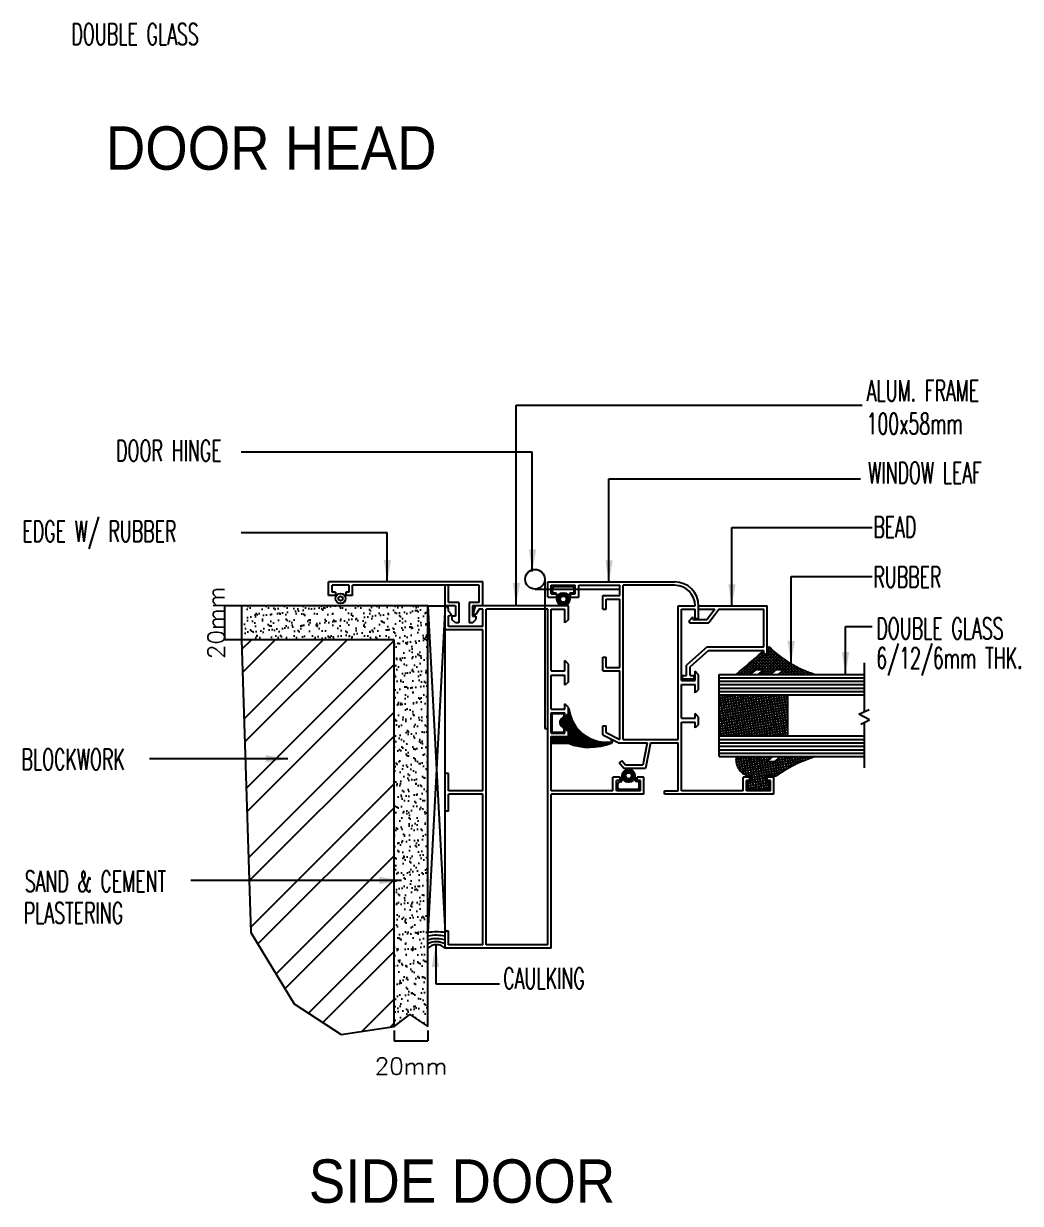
# Model space of a CAD drawing. Extents: x 16745 to 96825, y 100831 to 135285.
# Drawn here: x 24877 to 30769, y 110425 to 117402 of the extents above; entities that cross this region are included whole.
import ezdxf

# ---------------------------------------------------------------- set-up
doc = ezdxf.new("R2010")
doc.units = 0
doc.header["$LTSCALE"] = 1000
doc.header["$MEASUREMENT"] = 0
doc.header["$PDMODE"] = 34
doc.layers.get('0').update_dxf_attribs({"linetype": 'CONTINUOUS'})
doc.layers.get('DEFPOINTS').update_dxf_attribs({"linetype": 'CONTINUOUS'})
for name, color, linetype in [('DIM', 2, 'CONTINUOUS'), ('F-NOTE', 2, 'CONTINUOUS'), ('Hatch', 11, 'CONTINUOUS'), ('TXT1', 2, 'CONTINUOUS'), ('WIN', 2, 'CONTINUOUS')]:
    doc.layers.add(name, color=color, linetype=linetype)
doc.styles.add('BR', font='BR.SHX')
doc.styles.add('ROMANS', font='ROMANS.SHX', dxfattribs={"height": 100})
doc.styles.add('TTXT', font='swisse.ttf', dxfattribs={"width": 0.6})
doc.dimstyles.new('R', dxfattribs={"dimscale": 0, "dimtxt": 0.275, "dimasz": 0.08, "dimexe": 0.05, "dimexo": 0.05, "dimgap": 0.04, "dimtad": 1, "dimdec": 0, "dimlfac": 1000, "dimzin": 0, "dimdsep": 46, "dimtxsty": 'BR', "dimblk1": 'ARCHTICK', "dimblk2": 'ARCHTICK', "dimsah": 1, "dimcen": 0.3, "dimdle": 0.05, "dimclrd": 4, "dimclre": 4, "dimclrt": 7, "dimadec": 0, "dimazin": 0, "dimtfac": 1.5, "dimtdec": 4, "dimtofl": 0, "dimtmove": 2, "dimatfit": 3, "dimldrblk": 'ARCHTICK', "dimfxl": 0, "dimtolj": 1, "dimtzin": 0, "dimarcsym": 0})
pattern_1 = [(10, (-20684.738, 152679.206), (-2.6047227, 14.7721163), []), (100, (-20684.738, 152679.206), (-14.7721163, -2.6047227), [])]

# ---------------------------------------------------------------- blocks, each defined once
blk = doc.blocks.new('_ARCHTICK')
at = {"color": 0, "linetype": 'ByBlock', "const_width": 0.15}
blk.add_lwpolyline([(-0.5, -0.5), (0.5, 0.5)], dxfattribs=at)
blk = doc.blocks.new('*D23')
at = {"layer": 'DEFPOINTS', "color": 0}
for p in [(27067, 111447.1), (27267, 111447.1), (27267, 111387.1)]:
    blk.add_point(p, dxfattribs=at)
at = {"layer": 'DIM', "color": 4, "lineweight": -2}
for p, q in [((27067, 111447.1), (27067, 111387.1)), ((27267, 111447.1), (27267, 111387.1)), ((27067, 111387.1), (27267.1, 111387.1))]:
    blk.add_line(p, q, dxfattribs=at)
at = {"layer": 'DIM', "color": 4, "lineweight": -2, "xscale": 0.08, "yscale": 0.08, "zscale": 0.08, "rotation": 180}
blk.add_blockref('_ARCHTICK', (27067, 111387.1), dxfattribs=at)
at = {"layer": 'DIM', "color": 4, "lineweight": -2, "xscale": 0.08, "yscale": 0.08, "zscale": 0.08}
blk.add_blockref('_ARCHTICK', (27267, 111387.1), dxfattribs=at)
at = {"layer": 'DIM', "color": 7, "insert": (27167, 111237), "char_height": 100, "attachment_point": 5, "style": 'ROMANS'}
blk.add_mtext('\\A1;20mm', dxfattribs=at)
blk = doc.blocks.new('*D22')
at = {"layer": 'DEFPOINTS', "color": 0}
for p in [(26165.5, 113959.1), (26065.2, 113759.1), (26165.5, 113759.1)]:
    blk.add_point(p, dxfattribs=at)
at = {"layer": 'DIM', "color": 4, "lineweight": -2}
for p, q in [((26065.2, 113959.2), (26065.2, 113759.1)), ((26165.4, 113959.1), (26065.2, 113959.1)), ((26165.4, 113759.1), (26065.2, 113759.1))]:
    blk.add_line(p, q, dxfattribs=at)
at = {"layer": 'DIM', "color": 4, "lineweight": -2, "xscale": 0.08, "yscale": 0.08, "zscale": 0.08}
for p, rotation in [((26065.2, 113959.1), 90), ((26065.2, 113759.1), 270)]:
    blk.add_blockref('_ARCHTICK', p, dxfattribs=dict(at, rotation=rotation))
at = {"layer": 'DIM', "color": 7, "insert": (26015.1, 113859.1), "char_height": 100, "attachment_point": 5, "rotation": 90, "style": 'ROMANS'}
blk.add_mtext('\\A1;20mm', dxfattribs=at)
blk = doc.blocks.new('*X8')
at = {"color": 0}
for p, q in [((326.10477, 435.44204), (326.10661, 435.44388)), ((326.10477, 435.44187), (326.10678, 435.44387)), ((326.10478, 435.44223), (326.10642, 435.44386)), ((326.10479, 435.44171), (326.10694, 435.44385)), ((326.10482, 435.44156), (326.10708, 435.44382)), ((326.10482, 435.44245), (326.1062, 435.44382)), ((326.10491, 435.44271), (326.10594, 435.44374)), ((326.10513, 435.44311), (326.10554, 435.44351)), ((326.10625, 435.44281), (326.10554, 435.44351)), ((326.10637, 435.44286), (326.10564, 435.44359)), ((326.10652, 435.44289), (326.10576, 435.44365)), ((326.10668, 435.4429), (326.10587, 435.44371)), ((326.10689, 435.44287), (326.106, 435.44376)), ((326.10845, 435.44149), (326.10613, 435.4438)), ((326.10624, 435.44281), (326.10722, 435.44379)), ((326.10848, 435.44163), (326.10627, 435.44384)), ((326.10851, 435.44178), (326.10643, 435.44386)), ((326.1065, 435.44289), (326.10735, 435.44374)), ((326.10852, 435.44195), (326.10659, 435.44388)), ((326.10669, 435.4429), (326.10747, 435.44368)), ((326.10852, 435.44213), (326.10677, 435.44387)), ((326.10685, 435.44288), (326.10759, 435.44362)), ((326.10849, 435.44233), (326.10697, 435.44385)), ((326.10698, 435.44284), (326.1077, 435.44355)), ((326.1071, 435.44278), (326.1078, 435.44348)), ((326.10844, 435.44256), (326.10721, 435.44379)), ((326.10831, 435.44286), (326.10751, 435.44367)), ((326.10663, 435.44013), (326.10477, 435.44199)), ((326.1068, 435.44013), (326.10478, 435.44216)), ((326.10644, 435.44014), (326.10478, 435.4418)), ((326.10696, 435.44015), (326.1048, 435.44231)), ((326.10623, 435.44017), (326.10482, 435.44159)), ((326.1071, 435.44018), (326.10483, 435.44246)), ((326.10486, 435.44142), (326.10584, 435.4424)), ((326.10582, 435.44164), (326.10487, 435.4426)), ((326.10598, 435.44025), (326.10489, 435.44133)), ((326.10491, 435.44129), (326.10576, 435.44214)), ((326.10575, 435.44189), (326.10492, 435.44272)), ((326.10496, 435.44117), (326.10575, 435.44196)), ((326.10575, 435.44207), (326.10497, 435.44285)), ((326.10502, 435.44106), (326.10577, 435.4418)), ((326.10577, 435.44222), (326.10503, 435.44296)), ((326.10561, 435.44043), (326.10508, 435.44097)), ((326.10509, 435.44095), (326.10581, 435.44167)), ((326.10582, 435.44235), (326.1051, 435.44307)), ((326.10517, 435.44085), (326.10587, 435.44155)), ((326.10588, 435.44247), (326.10518, 435.44317)), ((326.10525, 435.44075), (326.10594, 435.44144)), ((326.10595, 435.44257), (326.10526, 435.44326)), ((326.10533, 435.44066), (326.10602, 435.44135)), ((326.10604, 435.44266), (326.10535, 435.44335)), ((326.10543, 435.44058), (326.10612, 435.44127)), ((326.10613, 435.44274), (326.10544, 435.44344)), ((326.10552, 435.4405), (326.10623, 435.4412)), ((326.10563, 435.44042), (326.10635, 435.44115)), ((326.10574, 435.44036), (326.10649, 435.44111)), ((326.10586, 435.4403), (326.10666, 435.4411)), ((326.10598, 435.44025), (326.10686, 435.44113)), ((326.10611, 435.4402), (326.10722, 435.4413)), ((326.10626, 435.44017), (326.10848, 435.44239)), ((326.10724, 435.44022), (326.10629, 435.44117)), ((326.10641, 435.44014), (326.10851, 435.44224)), ((326.10737, 435.44027), (326.10653, 435.44111)), ((326.10657, 435.44013), (326.10852, 435.44208)), ((326.10749, 435.44033), (326.10671, 435.4411)), ((326.10675, 435.44013), (326.10852, 435.4419)), ((326.1076, 435.44039), (326.10687, 435.44113)), ((326.10694, 435.44015), (326.1085, 435.4417)), ((326.10771, 435.44046), (326.107, 435.44117)), ((326.10781, 435.44053), (326.10711, 435.44123)), ((326.10717, 435.4402), (326.10845, 435.44147)), ((326.1072, 435.44271), (326.1079, 435.4434)), ((326.10791, 435.44061), (326.10722, 435.44131)), ((326.1073, 435.44262), (326.10799, 435.44331)), ((326.108, 435.4407), (326.10731, 435.44139)), ((326.10734, 435.44143), (326.10844, 435.44253)), ((326.10738, 435.44253), (326.10807, 435.44322)), ((326.10808, 435.44079), (326.10739, 435.44149)), ((326.10744, 435.44242), (326.10815, 435.44312)), ((326.10816, 435.44089), (326.10745, 435.4416)), ((326.10746, 435.44031), (326.10834, 435.44119)), ((326.1075, 435.44229), (326.10822, 435.44302)), ((326.10823, 435.441), (326.1075, 435.44173)), ((326.10841, 435.44135), (326.10751, 435.44225)), ((326.10752, 435.44178), (326.1084, 435.44266)), ((326.10753, 435.44215), (326.10829, 435.44291)), ((326.1083, 435.44111), (326.10754, 435.44187)), ((326.10755, 435.44199), (326.10835, 435.44279)), ((326.10836, 435.44123), (326.10755, 435.44204))]:
    blk.add_line(p, q, dxfattribs=at)
blk = doc.blocks.new('*X7')
at = {"color": 0}
for p, q in [((326.05319, 435.46099), (326.05513, 435.46293)), ((326.05319, 435.46117), (326.05495, 435.46293)), ((326.05522, 435.45919), (326.05319, 435.46121)), ((326.05505, 435.45918), (326.05319, 435.46104)), ((326.0532, 435.46083), (326.05529, 435.46292)), ((326.05486, 435.45919), (326.0532, 435.46085)), ((326.05321, 435.46137), (326.05475, 435.46291)), ((326.05537, 435.45921), (326.05321, 435.46137)), ((326.05323, 435.46068), (326.05544, 435.46289)), ((326.05552, 435.45924), (326.05324, 435.46151)), ((326.05326, 435.46054), (326.05559, 435.46286)), ((326.05327, 435.4616), (326.05452, 435.46285)), ((326.05424, 435.4607), (326.05328, 435.46165)), ((326.05331, 435.4604), (326.05419, 435.46129)), ((326.05417, 435.46094), (326.05333, 435.46178)), ((326.05336, 435.46028), (326.05416, 435.46108)), ((326.05339, 435.4619), (326.05422, 435.46274)), ((326.05417, 435.46112), (326.05339, 435.4619)), ((326.05342, 435.46016), (326.05417, 435.46092)), ((326.05419, 435.46128), (326.05345, 435.46202)), ((326.05348, 435.46005), (326.05421, 435.46078)), ((326.05423, 435.46141), (326.05352, 435.46212)), ((326.05429, 435.46153), (326.0536, 435.46222)), ((326.05437, 435.46163), (326.05368, 435.46232)), ((326.05445, 435.46172), (326.05376, 435.46241)), ((326.05455, 435.4618), (326.05386, 435.46249)), ((326.05466, 435.46186), (326.05396, 435.46257)), ((326.05479, 435.46192), (326.05406, 435.46264)), ((326.05493, 435.46195), (326.05417, 435.46271)), ((326.0551, 435.46196), (326.05429, 435.46277)), ((326.05531, 435.46192), (326.05442, 435.46282)), ((326.05687, 435.46054), (326.05455, 435.46286)), ((326.05462, 435.45924), (326.05689, 435.46151)), ((326.0569, 435.46069), (326.05469, 435.4629)), ((326.05476, 435.45921), (326.05692, 435.46136)), ((326.05483, 435.46193), (326.05572, 435.46282)), ((326.05693, 435.46084), (326.05484, 435.46292)), ((326.05492, 435.45919), (326.05693, 435.4612)), ((326.05694, 435.461), (326.05501, 435.46293)), ((326.05504, 435.46196), (326.05584, 435.46276)), ((326.05509, 435.45918), (326.05694, 435.46103)), ((326.05694, 435.46118), (326.05519, 435.46293)), ((326.0552, 435.46195), (326.05596, 435.4627)), ((326.05528, 435.45919), (326.05693, 435.46084)), ((326.05535, 435.46191), (326.05607, 435.46264)), ((326.05691, 435.46138), (326.05539, 435.46291)), ((326.05547, 435.46186), (326.05618, 435.46257)), ((326.05558, 435.46179), (326.05628, 435.46249)), ((326.05685, 435.46162), (326.05562, 435.46285)), ((326.05568, 435.46172), (326.05637, 435.46241)), ((326.05576, 435.46162), (326.05646, 435.46232)), ((326.05584, 435.46152), (326.05654, 435.46222)), ((326.05588, 435.46068), (326.05685, 435.46164)), ((326.0559, 435.4614), (326.05661, 435.46212)), ((326.05673, 435.46192), (326.05592, 435.46273)), ((326.05665, 435.46005), (326.05592, 435.46078)), ((326.05682, 435.46041), (326.05593, 435.4613)), ((326.05594, 435.46127), (326.05668, 435.46201)), ((326.05671, 435.46017), (326.05595, 435.46093)), ((326.05596, 435.46111), (326.05674, 435.46189)), ((326.05596, 435.46093), (326.0568, 435.46177)), ((326.05677, 435.46028), (326.05596, 435.46109)), ((326.05465, 435.45923), (326.05324, 435.46064)), ((326.05439, 435.45931), (326.05331, 435.46038)), ((326.05402, 435.4595), (326.0535, 435.46002)), ((326.05355, 435.45994), (326.05426, 435.46065)), ((326.05363, 435.45985), (326.05433, 435.46054)), ((326.05372, 435.45975), (326.05441, 435.46044)), ((326.05381, 435.45967), (326.0545, 435.46036)), ((326.0539, 435.45959), (326.0546, 435.46029)), ((326.054, 435.45951), (326.05472, 435.46023)), ((326.05411, 435.45944), (326.05485, 435.46018)), ((326.05423, 435.45938), (326.05501, 435.46016)), ((326.05435, 435.45932), (326.05519, 435.46017)), ((326.05448, 435.45928), (326.05544, 435.46024)), ((326.05566, 435.45928), (326.0547, 435.46023)), ((326.05579, 435.45933), (326.05495, 435.46017)), ((326.05591, 435.45938), (326.05513, 435.46016)), ((326.05602, 435.45944), (326.05528, 435.46018)), ((326.05613, 435.45951), (326.05541, 435.46023)), ((326.05549, 435.45923), (326.05689, 435.46063)), ((326.05623, 435.45959), (326.05553, 435.46029)), ((326.05633, 435.45967), (326.05563, 435.46036)), ((326.05642, 435.45976), (326.05573, 435.46045)), ((326.05575, 435.45931), (326.05681, 435.46037)), ((326.0565, 435.45985), (326.0558, 435.46055)), ((326.05658, 435.45995), (326.05587, 435.46066)), ((326.05613, 435.45952), (326.05661, 435.45999))]:
    blk.add_line(p, q, dxfattribs=at)
blk = doc.blocks.new('*X6')
at = {"color": 0}
for p, q in [((326.08479, 435.51517), (326.08469, 435.51527)), ((326.08469, 435.51477), (326.08487, 435.51494)), ((326.08525, 435.51383), (326.08469, 435.51439)), ((326.08469, 435.51389), (326.08509, 435.51428)), ((326.08469, 435.513), (326.08532, 435.51363)), ((326.08581, 435.51238), (326.08469, 435.51351)), ((326.08469, 435.51212), (326.08557, 435.51299)), ((326.08654, 435.51077), (326.08469, 435.51262)), ((326.08469, 435.51123), (326.08582, 435.51236)), ((326.08469, 435.51035), (326.08609, 435.51175)), ((326.08751, 435.50892), (326.08469, 435.51174)), ((326.08469, 435.50947), (326.08637, 435.51114)), ((326.08897, 435.50657), (326.08469, 435.51085)), ((326.08469, 435.50858), (326.08665, 435.51054)), ((326.09272, 435.50194), (326.08469, 435.50997)), ((326.08469, 435.5077), (326.08695, 435.50996)), ((326.08469, 435.50681), (326.08726, 435.50938)), ((326.09184, 435.50194), (326.08469, 435.50909)), ((326.08469, 435.50593), (326.08757, 435.50881)), ((326.09095, 435.50194), (326.08469, 435.5082)), ((326.08581, 435.5062), (326.08469, 435.50732)), ((326.08469, 435.50239), (326.08893, 435.50663)), ((326.08541, 435.50571), (326.08469, 435.50644)), ((326.08469, 435.50151), (326.08929, 435.50611)), ((326.08469, 435.50505), (326.08565, 435.50601)), ((326.08469, 435.50063), (326.08966, 435.5056)), ((326.08501, 435.50523), (326.08469, 435.50555)), ((326.08615, 435.50651), (326.0879, 435.50825)), ((326.08615, 435.50562), (326.08823, 435.5077)), ((326.08615, 435.50474), (326.08858, 435.50717)), ((326.09025, 435.50176), (326.08615, 435.50586)), ((326.08469, 435.49974), (326.09004, 435.5051)), ((326.08948, 435.49811), (326.08488, 435.50271)), ((326.08989, 435.49858), (326.08528, 435.50319)), ((326.0903, 435.49906), (326.08568, 435.50368)), ((326.09072, 435.49953), (326.08608, 435.50416)), ((326.08611, 435.50028), (326.09043, 435.5046)), ((326.08611, 435.4994), (326.09083, 435.50411)), ((326.08611, 435.49851), (326.09123, 435.50363)), ((326.09025, 435.50087), (326.08615, 435.50497)), ((326.09042, 435.50194), (326.09165, 435.50316)), ((326.09131, 435.50194), (326.09207, 435.5027)), ((326.09219, 435.50194), (326.0925, 435.50225)), ((326.08604, 435.50066), (326.08469, 435.50202)), ((326.08469, 435.49621), (326.09025, 435.50177)), ((326.08565, 435.50018), (326.08469, 435.50113)), ((326.08469, 435.49532), (326.09025, 435.50088)), ((326.08525, 435.49969), (326.08469, 435.50025)), ((326.08469, 435.49444), (326.09031, 435.50006)), ((326.08469, 435.49356), (326.09114, 435.50001)), ((326.08485, 435.49921), (326.08469, 435.49936)), ((326.08907, 435.49764), (326.08611, 435.50059)), ((326.08866, 435.49717), (326.08611, 435.49971)), ((326.08825, 435.49669), (326.08611, 435.49883)), ((326.09113, 435.49999), (326.09106, 435.50006)), ((326.08621, 435.49431), (326.08469, 435.49583)), ((326.08662, 435.49479), (326.08472, 435.49669)), ((326.08702, 435.49527), (326.08512, 435.49717)), ((326.08743, 435.49574), (326.08551, 435.49766)), ((326.08784, 435.49622), (326.08591, 435.49814)), ((326.08581, 435.49383), (326.08469, 435.49494)), ((326.0854, 435.49335), (326.08469, 435.49406)), ((326.08469, 435.49267), (326.08557, 435.49355)), ((326.085, 435.49287), (326.08469, 435.49318))]:
    blk.add_line(p, q, dxfattribs=at)

msp = doc.modelspace()

# ---------------------------------------------------------------- hatches: boundary and pattern name
at = {"layer": 'Hatch', "linetype": 'Continuous'}
h = msp.add_hatch(dxfattribs=at)
h.set_pattern_fill('AR-SAND', color=4, scale=35, style=0)
h.set_pattern_definition([(37.5, (-50798.904, 154682.193), (-2.204768, 67.438832), [0, -53.2, 0, -59.5, 0, -56.875]), (7.5, (-50798.9, 154682.19), (61.942185, 98.77511), [0, -28.7, 0, -47.95, 0, -18.375]), (327.5, (-50841.954, 154682.193), (108.994965, 0.198067), [0, -17.5, 0, -63, 0, -82.25]), (317.5, (-50841.95, 154682.19), (105.21443, 30.71864), [0, -8.75, 0, -41.3, 0, -47.25])])
h.paths.add_polyline_path([(27267.0178, 113959.1059), (26165.4856, 113959.1059), (26165.4856, 113759.1059), (27067.0178, 113759.1059), (27067.0178, 111471.3255), (27160.4387, 111542.0101), (27267.0178, 111471.3255)])
h = msp.add_hatch(dxfattribs=at)
h.set_pattern_fill('ANSI32', color=4, scale=800, style=0)
h.set_pattern_definition([(45, (-50798.9, 154682.2), (-212.132, 212.132), []), (45, (-50657.48, 154682.2), (-212.132, 212.132), [])])
h.paths.add_polyline_path([(27067.0178, 113759.1059), (26165.4856, 113759.1059), (26221.1211, 112027.4325), (26477.2986, 111606.0218), (26754.8242, 111424.6552), (27067.0178, 111471.3255)])
h = msp.add_hatch(dxfattribs=at)
h.set_pattern_fill('NET', color=21, scale=120, angle=370, style=0)
h.set_pattern_definition(pattern_1)
h.paths.add_polyline_path([(28988.2678, 113432.6059), (28988.2678, 113189.6059), (29393.2678, 113189.6059), (29393.2678, 113432.6059)])
h = msp.add_hatch(dxfattribs=at)
h.set_pattern_fill('NET', color=11, scale=50, angle=135, style=0)
h.set_pattern_definition([(135, (-14404.8236, 153238.287), (-4.4194174, -4.4194174), []), (225, (-14404.8236, 153238.287), (4.4194174, -4.4194174), [])])
h.paths.add_polyline_path([(28001.9205, 113146.5251), (28097.2678, 113146.5251, 0.19060795), (28350.7658, 113147.6699, 0.230182851), (28356.7106, 113154.2304, -0.424819431), (28100.2191, 113353.0359), (28100.2191, 113317.7838), (28077.6562, 113295.2208), (28071.9603, 113295.2208), (28071.9603, 113300.1582, 0.855413064), (28072.3766, 113238.3074), (28082.2328, 113238.3074), (28100.2191, 113220.3211), (28100.2191, 113180.4922), (28001.9205, 113180.4922)])
h = msp.add_hatch(dxfattribs=at)
h.set_pattern_fill('NET', color=21, scale=120, angle=370, style=0)
h.set_pattern_definition(pattern_1)
h.paths.add_polyline_path([(29156.5157, 112872.8384), (29285.7699, 112872.8384), (29285.7699, 112920.7694), (29264.2027, 112920.7694), (29264.2027, 112952.5894), (29321.0416, 112952.5894, -0.06753959), (29555.2678, 113068.1059), (29354.173, 113068.1059), (29318.2027, 113038.5152), (29270.3907, 113038.5152), (29306.361, 113068.1059), (29089.5178, 113068.1059, 0.423328226), (29175.4273, 112949.1136), (29175.4273, 112920.7694), (29156.5157, 112920.7694)])

# ---------------------------------------------------------------- linework, layer by layer
for p, q in [((27957.9659, 114116.5075), (27957.9659, 113233.127)), ((27957.9659, 113233.127), (27975.7678, 113233.127))]:
    msp.add_line(p, q)
msp.add_circle((27899.9711, 114116.5075), 57.9949)
at = {"layer": 'Hatch', "color": 4}
for p, q in [((27788.4126, 115146.33), (29834.517, 115146.33)), ((27788.4126, 113964.1173), (27788.4126, 115146.33)), ((26163.5429, 114869.82), (27883.8163, 114869.82)), ((27883.8163, 114163.2334), (27883.8163, 114869.82)), ((28336.1143, 114710.9911), (29823.5582, 114710.9911)), ((28336.1143, 114099.0049), (28336.1143, 114710.9911)), ((29062.4521, 114422.8465), (29892.2539, 114422.8465)), ((29062.4521, 113957.3729), (29062.4521, 114422.8465)), ((26163.5429, 114393.6297), (27026.4271, 114393.6297)), ((27026.4271, 114100.8559), (27026.4271, 114393.6297)), ((29412.9815, 113622.4984), (29412.9815, 114133.5218)), ((29412.9815, 114133.5218), (29892.2539, 114133.5218)), ((29734.1182, 113556.0171), (29734.1182, 113836.7162)), ((29734.1182, 113836.7162), (29892.2539, 113836.7162)), ((26438.2185, 113053.4929), (25621.3123, 113053.4929)), ((27110.0128, 112334.309), (25865.5576, 112334.9321)), ((27313.007, 111953.5639), (27313.007, 111723.0614)), ((27313.007, 111723.0614), (27689.0014, 111723.0614))]:
    msp.add_line(p, q, dxfattribs=at)
at = {"layer": 'Hatch'}
for p, q in [((27368.2678, 113959.1059), (27267.0178, 112026.5441)), ((27267.0178, 113959.1059), (27368.2678, 112026.3191)), ((28001.4979, 113211.2859), (28001.4979, 113322.2422)), ((28001.4979, 113322.2422), (28071.9603, 113322.2422)), ((28071.9603, 113295.2208), (28071.9603, 113322.2422)), ((28100.2191, 113317.7838), (28077.6562, 113295.2208)), ((28100.2191, 113353.0359), (28100.2191, 113317.7838)), ((28071.9603, 113295.2208), (28077.6562, 113295.2208)), ((28072.3759, 113211.2859), (28072.3759, 113238.3074)), ((28072.3759, 113238.3074), (28082.2328, 113238.3074)), ((28100.2191, 113220.3211), (28082.2328, 113238.3074)), ((28001.4979, 113211.2859), (28072.3759, 113211.2859)), ((28001.9205, 113146.5251), (28001.9205, 113180.4922)), ((28001.9205, 113180.4922), (28100.2191, 113180.4922)), ((28100.2191, 113180.4922), (28100.2191, 113220.3211)), ((28344.2275, 113169.4134), (28351.1481, 113166.2967)), ((28001.9205, 113146.5251), (28097.2678, 113146.5251))]:
    msp.add_line(p, q, dxfattribs=at)
for points in [[(28066.8928, 114036.6692, -1), (28066.8928, 113960.7042, -1)], [(28066.8928, 114016.9179, -1), (28066.8928, 113980.4555, -1)], [(28452.805, 112992.1384, -1), (28452.805, 112916.1734, -1)], [(28452.805, 112972.3871, -1), (28452.805, 112935.9247, -1)]]:
    msp.add_lwpolyline(points, format="xyb", close=True, dxfattribs=at)
msp.add_lwpolyline([(26165.4856, 113959.1059), (26165.4856, 113759.1059), (26221.1211, 112027.4325), (26477.2986, 111606.0218), (26754.8242, 111424.6552), (27067.0178, 111471.3255), (27160.4387, 111542.0101), (27267.0178, 111471.3255)], dxfattribs=at)
msp.add_circle((28077.0178, 113269.2654), 8.0078, dxfattribs=at)
for centre, radius, start, end in [((28324.3449, 113377.334), 225.439, 186.18742307, 278.25433671), ((28077.0178, 113269.2654), 31.304, 99.29744625, 261.47250349), ((28346.9904, 113157.0647), 10.125, 291.84035242, 65.75528677), ((28222.5699, 113467.504), 344.5694, 248.67557467, 291.84035242), ((27317.063, 111765.5896), 265.7099, 78.88906158, 100.8562366), ((27317.063, 111765.5896), 245.4599, 77.95924093, 101.76414827), ((27317.139, 111812.5007), 178.3717, 73.3429891, 106.31949259), ((27317.2586, 111859.8962), 112.377, 63.00508757, 116.55608069), ((27317.3453, 111882.5574), 72.4592, 45.35005094, 133.99248907)]:
    msp.add_arc(centre, radius, start, end, dxfattribs=at)
at = {"layer": 'WIN'}
for p, q in [((27591.0178, 114100.8559), (26679.7678, 114100.8559)), ((26679.7678, 114019.8559), (26679.7678, 114100.8559)), ((26700.0178, 114040.1059), (26700.0178, 114080.6059)), ((26801.2678, 114080.6059), (26700.0178, 114080.6059)), ((26801.2678, 114040.1059), (26801.2678, 114080.6059)), ((27570.7678, 114080.6059), (26821.5178, 114080.6059)), ((26821.5178, 114019.8559), (26821.5178, 114080.6059)), ((27368.2678, 113959.1059), (27368.2678, 114080.6059)), ((27388.5178, 113979.3559), (27388.5178, 114080.6059)), ((27570.7678, 113979.3559), (27570.7678, 114080.6059)), ((27591.0178, 113959.1059), (27591.0178, 114100.8559)), ((27975.7678, 114100.8559), (28725.0178, 114100.8559)), ((27975.7678, 114009.7309), (27975.7678, 114100.8559)), ((27996.0178, 114029.9809), (27996.0178, 114080.6059)), ((27996.0178, 114080.6059), (28137.7678, 114080.6059)), ((28012.933, 114073.2863), (28121.902, 114073.2863)), ((28137.7678, 114029.9809), (28137.7678, 114080.6059)), ((28158.0178, 114080.6059), (28401.0178, 114080.6059)), ((28158.0178, 114009.7309), (28158.0178, 114080.6059)), ((28401.0178, 114019.8559), (28401.0178, 114080.6059)), ((28725.0178, 114080.6059), (28421.2678, 114080.6059)), ((28421.2678, 113169.3559), (28421.2678, 114080.6059)), ((26720.2678, 114019.8559), (26679.7678, 114019.8559)), ((26720.2678, 114040.1059), (26700.0178, 114040.1059)), ((26720.2678, 114040.1059), (26720.2678, 114019.8559)), ((26801.2678, 114040.1059), (26781.0178, 114040.1059)), ((26781.0178, 114040.1059), (26781.0178, 114019.8559)), ((26821.5178, 114019.8559), (26781.0178, 114019.8559)), ((27899.9711, 114058.5127), (28401.0178, 114058.5127)), ((27975.7678, 114009.7309), (28026.3928, 114009.7309)), ((27996.0178, 114029.9809), (28026.3928, 114029.9809)), ((28002.808, 114045.3342), (28002.808, 114063.1613)), ((28012.933, 114035.2092), (28020.4518, 114035.2092)), ((28026.3928, 114029.9809), (28026.3928, 114009.7309)), ((28030.5768, 114025.0842), (28030.5768, 114009.7309)), ((28102.6945, 114025.0842), (28102.6945, 114009.7309)), ((28107.3928, 114029.9809), (28137.7678, 114029.9809)), ((28107.3928, 114029.9809), (28107.3928, 114009.7309)), ((28107.3928, 114009.7309), (28158.0178, 114009.7309)), ((28112.8195, 114035.2092), (28121.902, 114035.2092)), ((28132.027, 114045.3342), (28132.027, 114063.1613)), ((28299.7678, 114019.8559), (28401.0178, 114019.8559)), ((28299.7678, 113938.8559), (28299.7678, 114019.8559)), ((27368.2678, 113817.3559), (27368.2678, 113959.1059)), ((27429.0178, 113959.1059), (27368.2678, 113959.1059)), ((27449.2678, 113979.3559), (27388.5178, 113979.3559)), ((27388.5178, 113927.444), (27388.5178, 113938.8559)), ((27429.0178, 113959.1059), (27429.0178, 113898.3559)), ((27449.2678, 113979.3559), (27449.2678, 113857.8559)), ((27510.0178, 113979.3559), (27510.0178, 113857.8559)), ((27570.7678, 113979.3559), (27510.0178, 113979.3559)), ((28097.2678, 113959.1059), (27530.2678, 113959.1059)), ((27530.2678, 113959.1059), (27530.2678, 113898.3559)), ((27533.8601, 113908.0922), (27548.4245, 113959.1059)), ((27570.7678, 113938.8559), (27550.3709, 113908.0922)), ((27591.0178, 113938.8559), (27570.7678, 113938.8559)), ((27591.0178, 113837.6059), (27591.0178, 113938.8559)), ((27611.2678, 111954.3559), (27611.2678, 113938.8559)), ((27975.7678, 113938.8559), (27611.2678, 113938.8559)), ((27975.7678, 111954.3559), (27975.7678, 113938.8559)), ((27996.0178, 113574.3559), (27996.0178, 113938.8559)), ((27996.0178, 113938.8559), (28077.0178, 113938.8559)), ((28077.0178, 113857.8559), (28077.0178, 113938.8559)), ((28097.2678, 113878.1059), (28097.2678, 113959.1059)), ((28299.7678, 113938.8559), (28320.0178, 113938.8559)), ((28320.0178, 113999.6059), (28401.0178, 113999.6059)), ((28320.0178, 113938.8559), (28320.0178, 113999.6059)), ((28401.0178, 113594.6059), (28401.0178, 113999.6059)), ((28745.2678, 113959.1059), (28846.5177, 113959.1059)), ((28745.2678, 113169.3559), (28745.2678, 113959.1059)), ((28765.5178, 113938.8559), (28846.5178, 113938.8559)), ((28765.5178, 113517.6559), (28765.5178, 113938.8559)), ((28846.5178, 113884.0847), (28846.5178, 113938.8559)), ((28866.7678, 113959.1059), (29271.7678, 113959.1059)), ((28866.7678, 113884.0847), (28866.7678, 113959.1059)), ((28866.7678, 113938.8559), (28963.0113, 113938.8559)), ((28963.0113, 113938.8559), (28917.7293, 113878.1059)), ((28988.2678, 113938.8559), (28927.8918, 113857.8559)), ((28988.2678, 113938.8559), (29251.5178, 113938.8559)), ((29251.5178, 113716.1059), (29251.5178, 113938.8559)), ((29271.7678, 113675.6059), (29271.7678, 113959.1059)), ((27408.6627, 113906.7754), (27388.5178, 113927.444)), ((27388.5178, 113899.4477), (27408.6627, 113906.7754)), ((27388.5178, 113837.6059), (27388.5178, 113899.4477)), ((27429.0178, 113898.3559), (27408.7678, 113898.3559)), ((27408.7678, 113898.3559), (27408.7678, 113878.1059)), ((27429.0178, 113857.8559), (27408.7678, 113878.1059)), ((27530.2678, 113898.3559), (27550.5178, 113898.3559)), ((27530.2678, 113857.8559), (27550.5178, 113878.1059)), ((27550.3709, 113908.0922), (27533.8601, 113908.0922)), ((27550.5178, 113898.3559), (27550.5178, 113878.1059)), ((28097.2678, 113878.1059), (28077.0178, 113857.8559)), ((28813.3656, 113873.3628), (28833.6156, 113893.601)), ((28813.3656, 113857.8559), (28813.3656, 113873.3628)), ((28833.6156, 113878.1059), (28833.6156, 113893.601)), ((28833.6156, 113878.1059), (28917.7293, 113878.1059)), ((28846.5178, 113884.0847), (28866.7678, 113884.0847)), ((27591.0178, 113817.3559), (27368.2678, 113817.3559)), ((27591.0178, 113837.6059), (27388.5178, 113837.6059)), ((27449.2678, 113857.8559), (27429.0178, 113857.8559)), ((27530.2678, 113857.8559), (27510.0178, 113857.8559)), ((27591.0178, 112865.6059), (27591.0178, 113817.3559)), ((28813.3656, 113857.8559), (28927.8918, 113857.8559)), ((28299.7678, 113574.3559), (28299.7678, 113655.3559)), ((28299.7678, 113655.3559), (28320.0178, 113655.3559)), ((28320.0178, 113594.6059), (28320.0178, 113655.3559)), ((28917.7293, 113716.1059), (28795.8928, 113608.0376)), ((28925.4161, 113695.8559), (28816.1428, 113598.9311)), ((28917.7293, 113716.1059), (29251.5178, 113716.1059)), ((28925.4161, 113695.8559), (29251.5178, 113695.8559)), ((29251.5178, 113675.6059), (29251.5178, 113695.8559)), ((29251.5178, 113675.6059), (29271.7678, 113675.6059)), ((28097.2678, 113614.8559), (28077.0178, 113635.1059)), ((28077.0178, 113574.3559), (28077.0178, 113635.1059)), ((28097.2678, 113509.5559), (28097.2678, 113614.8559)), ((28320.0178, 113594.6059), (28401.0178, 113594.6059)), ((28795.8928, 113547.2876), (28795.8928, 113608.0376)), ((28816.1428, 113547.2876), (28816.1428, 113598.9311)), ((29291.5575, 113554.1059), (29327.5277, 113583.6967)), ((29327.5277, 113583.6967), (29375.3398, 113583.6967)), ((29339.3695, 113554.1059), (29375.3398, 113583.6967)), ((29847.7588, 113333.2317), (29847.7588, 113622.8991)), ((27996.0178, 113574.3559), (28077.0178, 113574.3559)), ((27996.0178, 113347.5559), (27996.0178, 113550.0559)), ((27996.0178, 113550.0559), (28077.0178, 113550.0559)), ((28077.0178, 113489.3059), (28077.0178, 113550.0559)), ((28299.7678, 113574.3559), (28401.0178, 113574.3559)), ((28401.0178, 113169.3559), (28401.0178, 113574.3559)), ((28765.5178, 113517.6559), (28846.5178, 113517.6559)), ((28772.2798, 113527.0376), (28772.2798, 113547.2876)), ((28772.2798, 113547.2876), (28795.8928, 113547.2876)), ((28772.2798, 113527.0376), (28839.7557, 113527.0376)), ((28816.1428, 113547.2876), (28839.7557, 113547.2876)), ((28839.7557, 113527.0376), (28839.7557, 113547.2876)), ((28866.7678, 113552.1725), (28846.5178, 113572.4225)), ((28846.5178, 113517.6559), (28846.5178, 113572.4225)), ((28866.7678, 113464.8326), (28866.7678, 113552.1725)), ((28988.2678, 113554.1059), (29847.7588, 113554.1059)), ((28988.2678, 113068.1059), (28988.2678, 113554.1059)), ((28988.2678, 113533.8559), (29847.7588, 113533.8559)), ((29171.7485, 113552.5278), (29208.6721, 113582.9028)), ((29208.6721, 113582.9028), (29256.4842, 113582.9028)), ((29219.5606, 113552.5278), (29256.4842, 113582.9028)), ((28097.2678, 113509.5559), (28077.0178, 113489.3059)), ((28765.5178, 113493.3559), (28846.5178, 113493.3559)), ((28765.5178, 113294.9059), (28765.5178, 113493.3559)), ((28846.5178, 113444.5826), (28846.5178, 113493.3559)), ((28866.7678, 113464.8326), (28846.5178, 113444.5826)), ((28988.2678, 113513.6059), (29847.7588, 113513.6059)), ((28988.2678, 113493.3559), (29847.7588, 113493.3559)), ((28988.2678, 113473.1059), (29847.7588, 113473.1059)), ((28988.2678, 113452.8559), (29847.7588, 113452.8559)), ((28097.2678, 113358.7001), (28077.0178, 113378.9501)), ((28077.0178, 113347.5559), (28077.0178, 113378.9501)), ((28988.2678, 113432.6059), (29847.7588, 113432.6059)), ((29393.2678, 113189.6059), (29393.2678, 113432.6059)), ((27996.0178, 113347.5559), (28077.0178, 113347.5559)), ((27996.0178, 113205.8059), (27996.0178, 113327.3059)), ((27996.0178, 113327.3059), (28077.0178, 113327.3059)), ((28077.0178, 113303.8578), (28077.0178, 113327.3059)), ((28097.2678, 113321.5808), (28077.0178, 113303.8578)), ((28097.2678, 113321.5808), (28097.2678, 113358.7001)), ((28846.5178, 113294.9059), (28846.5178, 113321.7205)), ((28866.7678, 113301.4705), (28846.5178, 113321.7205)), ((29814.2441, 113318.3129), (29875.6454, 113345.6452)), ((29877.5965, 113285.123), (29814.2441, 113318.3129)), ((28299.7678, 113250.3559), (28320.0178, 113250.3559)), ((28299.7678, 113197.3407), (28299.7678, 113250.3559)), ((28320.0178, 113209.8559), (28320.0178, 113250.3559)), ((28765.5178, 113294.9059), (28846.5178, 113294.9059)), ((28765.5178, 112865.6059), (28765.5178, 113270.6059)), ((28765.5178, 113270.6059), (28846.5178, 113270.6059)), ((28846.5178, 113237.8079), (28846.5178, 113270.6059)), ((28866.7678, 113258.0579), (28846.5178, 113237.8079)), ((28866.7678, 113258.0579), (28866.7678, 113301.4705)), ((29824.9085, 113259.7368), (29877.5965, 113285.123)), ((29847.7588, 113002.0116), (29847.7588, 113270.7465)), ((27996.0178, 113205.8059), (28077.0178, 113205.8059)), ((27996.0178, 112865.6059), (27996.0178, 113185.5559)), ((27996.0178, 113185.5559), (28097.2678, 113185.5559)), ((28077.0178, 113205.8059), (28077.0178, 113232.1655)), ((28097.2678, 113216.9501), (28077.0178, 113232.1655)), ((28097.2678, 113185.5559), (28097.2678, 113216.9501)), ((28299.7678, 113197.3407), (28396.2374, 113149.1059)), ((28320.0178, 113209.8559), (28401.0178, 113169.3559)), ((28421.2678, 113169.3559), (28745.2678, 113169.3559)), ((28988.2678, 113189.6059), (29847.7588, 113189.6059)), ((28988.2678, 113169.3559), (29847.7588, 113169.3559)), ((28396.2374, 113149.1059), (28562.6167, 113149.1059)), ((28562.6167, 113149.1059), (28536.2917, 113017.4809)), ((28583.2678, 113149.1059), (28552.8928, 112997.2309)), ((28583.2678, 113149.1059), (28745.2678, 113149.1059)), ((28745.2678, 112865.6059), (28745.2678, 113149.1059)), ((28988.2678, 113149.1059), (29847.7588, 113149.1059)), ((28988.2678, 113128.8559), (29847.7588, 113128.8559)), ((28988.2678, 113108.6059), (29847.7588, 113108.6059)), ((28412.9649, 113042.821), (28397.4086, 113029.857)), ((28424.5979, 112997.2309), (28397.4086, 113029.857)), ((28434.0823, 113017.4809), (28412.9649, 113042.821)), ((28988.2678, 113088.3559), (29847.7588, 113088.3559)), ((28988.2678, 113068.1059), (29847.7588, 113068.1059)), ((29150.5817, 113036.937), (29187.5053, 113067.312)), ((29150.5817, 113036.937), (29198.3938, 113036.937)), ((29198.3938, 113036.937), (29235.3174, 113067.312)), ((29270.3907, 113038.5152), (29306.361, 113068.1059)), ((29270.3907, 113038.5152), (29318.2027, 113038.5152)), ((29318.2027, 113038.5152), (29354.173, 113068.1059)), ((27368.2678, 112744.1059), (27368.2678, 112966.8559)), ((27388.5178, 112966.8559), (27368.2678, 112966.8559)), ((27388.5178, 112865.6059), (27388.5178, 112966.8559)), ((28552.8928, 112997.2309), (28424.5979, 112997.2309)), ((28536.2917, 113017.4809), (28434.0823, 113017.4809)), ((28360.5178, 112865.6059), (28360.5178, 112946.6059)), ((28402.2745, 112946.6059), (28360.5178, 112946.6059)), ((28380.7678, 112865.6059), (28380.7678, 112926.3559)), ((28402.2745, 112926.3559), (28380.7678, 112926.3559)), ((28389.5514, 112883.9316), (28389.5514, 112907.4397)), ((28404.4763, 112917.5647), (28399.6764, 112917.5647)), ((28402.2745, 112926.3559), (28402.2745, 112946.6059)), ((28414.6013, 112927.6897), (28414.6013, 112946.6059)), ((28491.1355, 112930.0327), (28491.1355, 112946.6059)), ((28505.363, 112919.9077), (28501.2605, 112919.9077)), ((28503.096, 112926.3559), (28503.096, 112946.6059)), ((28542.7678, 112946.6059), (28503.096, 112946.6059)), ((28522.5178, 112926.3559), (28503.096, 112926.3559)), ((28515.488, 112883.9316), (28515.488, 112909.7827)), ((28522.5178, 112865.6059), (28522.5178, 112926.3559)), ((28542.7678, 112845.3559), (28542.7678, 112946.6059)), ((29130.0178, 112865.6059), (29130.0178, 112946.6059)), ((29170.5178, 112946.6059), (29130.0178, 112946.6059)), ((29150.2678, 112865.6059), (29150.2678, 112926.3559)), ((29170.5178, 112926.3559), (29150.2678, 112926.3559)), ((29170.5178, 112926.3559), (29170.5178, 112946.6059)), ((29271.7678, 112926.3559), (29271.7678, 112946.6059)), ((29312.2678, 112946.6059), (29271.7678, 112946.6059)), ((29292.0178, 112926.3559), (29271.7678, 112926.3559)), ((29292.0178, 112865.6059), (29292.0178, 112926.3559)), ((29312.2678, 112845.3559), (29312.2678, 112946.6059)), ((27591.0178, 112865.6059), (27388.5178, 112865.6059)), ((27388.5178, 112744.1059), (27388.5178, 112845.3559)), ((27591.0178, 112845.3559), (27388.5178, 112845.3559)), ((27591.0178, 111954.3559), (27591.0178, 112845.3559)), ((28360.5178, 112865.6059), (27996.0178, 112865.6059)), ((28542.7678, 112845.3559), (27996.0178, 112845.3559)), ((27996.0178, 111934.1059), (27996.0178, 112845.3559)), ((28522.5178, 112865.6059), (28380.7678, 112865.6059)), ((28505.363, 112873.8066), (28399.6764, 112873.8066)), ((28664.2678, 112865.6059), (28745.2678, 112865.6059)), ((28664.2678, 112845.3559), (28664.2678, 112865.6059)), ((29312.2678, 112845.3559), (28664.2678, 112845.3559)), ((29130.0178, 112865.6059), (28765.5178, 112865.6059)), ((29292.0178, 112865.6059), (29150.2678, 112865.6059)), ((27388.5178, 112744.1059), (27368.2678, 112744.1059)), ((27388.5178, 112035.3559), (27368.2678, 112035.3559)), ((27368.2678, 111934.1059), (27368.2678, 112035.3559)), ((27388.5178, 111954.3559), (27388.5178, 112035.3559)), ((27996.0178, 111934.1059), (27368.2678, 111934.1059)), ((27591.0178, 111954.3559), (27388.5178, 111954.3559)), ((27975.7678, 111954.3559), (27611.2678, 111954.3559))]:
    msp.add_line(p, q, dxfattribs=at)
at = {"layer": 'WIN', "color": 4}
for p, q in [((27267.0178, 113959.1059), (26165.4856, 113959.1059)), ((27267.0178, 111471.3255), (27267.0178, 113959.1059))]:
    msp.add_line(p, q, dxfattribs=at)
at = {"layer": 'WIN', "color": 11}
for p, q in [((27267.0178, 113959.1059), (27368.2678, 113959.1059)), ((27368.2678, 112035.3559), (27368.2678, 113817.3559)), ((29242.6295, 113666.7226), (29242.6295, 113685.7309)), ((29242.6295, 113666.7226), (29280.656, 113666.7226)), ((29280.656, 113666.7226), (29280.656, 113718.4701)), ((29156.5157, 112872.8384), (29156.5157, 112920.7694)), ((29156.5157, 112920.7694), (29175.4273, 112920.7694)), ((29175.4273, 112920.7694), (29175.4273, 112949.1136)), ((29321.0416, 112952.5894), (29264.2027, 112952.5894)), ((29264.2027, 112920.7694), (29264.2027, 112952.5894)), ((29285.7699, 112920.7694), (29264.2027, 112920.7694)), ((29285.7699, 112872.8384), (29285.7699, 112920.7694)), ((29285.7699, 112872.8384), (29156.5157, 112872.8384))]:
    msp.add_line(p, q, dxfattribs=at)
at = {"layer": 'WIN', "color": 6}
for p, q in [((27067.0178, 113759.1059), (26165.4856, 113759.1059)), ((27067.0178, 111471.3255), (27067.0178, 113759.1059))]:
    msp.add_line(p, q, dxfattribs=at)
at = {"layer": 'WIN'}
for radius in [29.5878, 13.0033]:
    msp.add_circle((26750.6428, 114002.5979), radius, dxfattribs=at)
at = {"layer": 'WIN', "color": 2}
for centre, radius in [((28066.8928, 113998.6867), 37.9825), ((28066.8928, 113998.6867), 18.2312), ((28452.805, 112954.1559), 37.9825), ((28452.805, 112954.1559), 18.2312)]:
    msp.add_circle(centre, radius, dxfattribs=at)
at = {"layer": 'WIN'}
for centre, radius, start, end in [((28012.933, 114063.1613), 10.125, 90, 180), ((28121.902, 114063.1613), 10.125, 360, 90), ((28725.0178, 113959.1059), 141.75, 0, 90), ((28725.0178, 113959.1059), 121.5, 0, 90), ((28012.933, 114045.3342), 10.125, 180, 270), ((28020.4518, 114025.0842), 10.125, 360, 90), ((28112.8195, 114025.0842), 10.125, 90, 180), ((28121.902, 114045.3342), 10.125, 270, 360), ((27367.0053, 113937.5934), 21.5495, 3.35863503, 86.64136511), ((28399.6764, 112907.4397), 10.125, 90, 180), ((28404.4763, 112927.6897), 10.125, 270.00000004, 360), ((28501.2605, 112930.0327), 10.125, 180, 269.99999996), ((28505.363, 112909.7827), 10.125, 360, 90), ((28399.6764, 112883.9316), 10.125, 180, 270), ((28505.363, 112883.9316), 10.125, 270, 360)]:
    msp.add_arc(centre, radius, start, end, dxfattribs=at)
at = {"layer": 'WIN', "color": 11}
for centre, radius, start, end in [((24795.9865, 118703.3876), 6704.4398, 309.82174205, 311.54733395), ((29747.7807, 114187.3333), 661.8445, 225.10642143, 253.08974978), ((29190.1513, 113050.2524), 102.2049, 169.93973698, 261.71698479), ((29863.7924, 112147.3067), 971.1121, 108.52403105, 123.97949332)]:
    msp.add_arc(centre, radius, start, end, dxfattribs=at)
at = {"layer": 'WIN', "color": 2, "linetype": 'Continuous'}
for points in [[(27863.6548, 114293.065), (27906.8522, 114292.5859), (27883.8163, 114163.2334)], [(27006.2655, 114230.6875), (27049.4629, 114230.2084), (27026.4271, 114100.8559)], [(28315.9528, 114228.8365), (28359.1501, 114228.3574), (28336.1143, 114099.0049)], [(27768.2511, 114093.9488), (27811.4484, 114093.4698), (27788.4126, 113964.1173)], [(29042.2905, 114087.2044), (29085.4879, 114086.7254), (29062.4521, 113957.3729)], [(29392.82, 113752.33), (29436.0173, 113751.8509), (29412.9815, 113622.4984)], [(29713.9567, 113685.8486), (29757.154, 113685.3696), (29734.1182, 113556.0171)], [(26308.3869, 113033.3314), (26308.866, 113076.5287), (26438.2185, 113053.4929)], [(26980.1813, 112314.1475), (26980.6603, 112357.3449), (27110.0128, 112334.309)], [(27333.1685, 111823.7324), (27289.9712, 111824.2114), (27313.007, 111953.5639)]]:
    msp.add_solid(points, dxfattribs=at)

# ---------------------------------------------------------------- block references
at = {"layer": 'Hatch', "xscale": -20249.99999999999, "yscale": 20249.99999999999, "zscale": 20250, "rotation": 270}
msp.add_blockref('*X8', (-8789633.6216, -6489660.8909), dxfattribs=at)
at = {"layer": 'Hatch', "color": 21, "linetype": 'Continuous', "xscale": -20249.99999999999, "yscale": 20249.99999999999, "zscale": 20250, "rotation": 270}
msp.add_blockref('*X6', (-8789633.6216, -6489660.8909), dxfattribs=at)
at = {"layer": 'Hatch', "color": 11, "xscale": -20249.99999999999, "yscale": 20249.99999999999, "zscale": 20250, "rotation": 270}
msp.add_blockref('*X7', (-8789633.6216, -6489660.8909), dxfattribs=at)

# ---------------------------------------------------------------- texts
at = {"layer": 'F-NOTE', "color": 2, "style": 'ROMANS', "width": 0.6}
for s, p in [('DOUBLE GLASS', (25159.7766, 117277.3374)), ('ALUM. FRAME', (29859.3845, 115168.6516)), ('100x58mm', (29859.3845, 114973.881)), ('DOOR HINGE', (25423.6294, 114813.886)), ('WINDOW LEAF', (29868.9664, 114683.5143)), ('EDGE W/ RUBBER', (24869.9134, 114337.6957)), ('BEAD', (29899.3639, 114362.9805)), ('RUBBER', (29899.3207, 114067.5085)), ('DOUBLE GLASS', (29916.9669, 113763.0591)), ('6/12/6mm THK.', (29916.9669, 113588.2571)), ('BLOCKWORK', (24864.3349, 112989.1455)), ('SAND & CEMENT', (24884.138, 112267.2801)), ('PLASTERING', (24877.5317, 112079.8713)), ('CAULKING', (27711.7637, 111693.6897))]:
    msp.add_text(s, height=125, dxfattribs=at).set_placement(p)
at = {"layer": 'TXT1', "color": 6, "style": 'TTXT', "width": 0.9}
for s, p in [('DOOR HEAD', (25363.0437, 116538.0617)), (' SIDE DOOR ', (26473.1288, 110429.1017))]:
    msp.add_text(s, height=256.7565, dxfattribs=at).set_placement(p)

# ---------------------------------------------------------------- dimensions: what is measured, and where the dimension line sits
at = {"layer": 'DIM'}
dim = msp.add_linear_dim(base=(26065.2362, 113759.1059), p1=(26165.4856, 113959.1059), p2=(26165.4856, 113759.1059), angle=90, text='20mm', dimstyle='R', override={"dimscale": 1, "dimtxt": 0.175, "dimtxsty": 'ROMANS'}, dxfattribs=at)
dim.commit()
dim.dimension.update_dxf_attribs({"geometry": '*D22', "text_midpoint": (26015.1262, 113859.1059)})
dim = msp.add_linear_dim(base=(27267.0178, 111387.1016), p1=(27067.0178, 111447.117), p2=(27267.0178, 111447.117), text='20mm', dimstyle='R', override={"dimscale": 1, "dimtxt": 0.175, "dimtxsty": 'ROMANS'}, dxfattribs=at)
dim.commit()
dim.dimension.update_dxf_attribs({"geometry": '*D23', "text_midpoint": (27167.0178, 111236.9916)})

doc.saveas('drawing.dxf')
